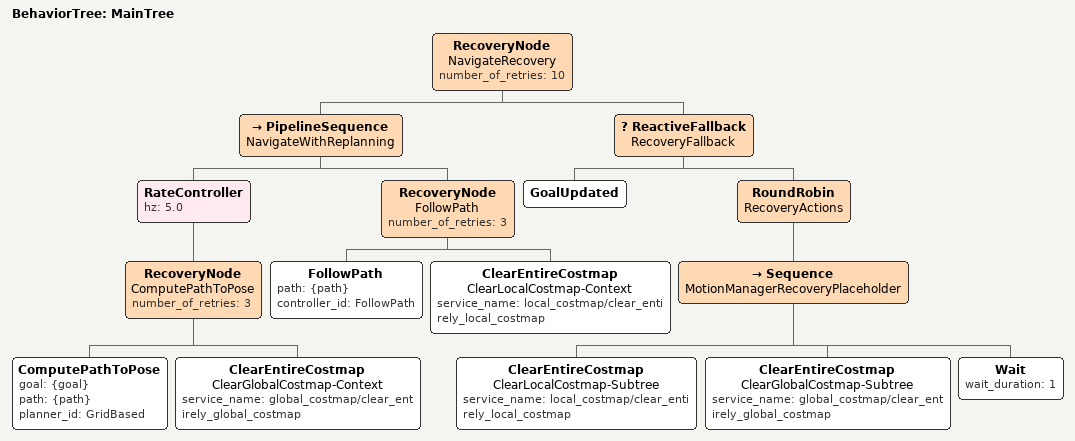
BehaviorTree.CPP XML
<?xml version="1.0" encoding="UTF-8"?>
<root BTCPP_format="3"
      main_tree_to_execute="MainTree">
  <BehaviorTree ID="MainTree">
    <RecoveryNode name="NavigateRecovery"
                  number_of_retries="10">
      <PipelineSequence name="NavigateWithReplanning">
        <RateController hz="5.0">
          <RecoveryNode name="ComputePathToPose"
                        number_of_retries="3">
            <ComputePathToPose goal="{goal}"
                               path="{path}"
                               planner_id="GridBased"/>
            <ClearEntireCostmap name="ClearGlobalCostmap-Context"
                                service_name="global_costmap/clear_entirely_global_costmap"/>
          </RecoveryNode>
        </RateController>
        <RecoveryNode name="FollowPath"
                      number_of_retries="3">
          <FollowPath path="{path}"
                      controller_id="FollowPath"/>
          <ClearEntireCostmap name="ClearLocalCostmap-Context"
                              service_name="local_costmap/clear_entirely_local_costmap"/>
        </RecoveryNode>
      </PipelineSequence>
      <ReactiveFallback name="RecoveryFallback">
        <GoalUpdated/>
        <RoundRobin name="RecoveryActions">
          <Sequence name="MotionManagerRecoveryPlaceholder">
            <!-- sentry_motion_manager owns /cmd_vel now. Keep this BT parseable
                 until a dedicated Nav2 recovery trigger adapter is available. -->
            <ClearEntireCostmap name="ClearLocalCostmap-Subtree"
                                service_name="local_costmap/clear_entirely_local_costmap"/>
            <ClearEntireCostmap name="ClearGlobalCostmap-Subtree"
                                service_name="global_costmap/clear_entirely_global_costmap"/>
            <Wait wait_duration="1"/>
          </Sequence>
        </RoundRobin>
      </ReactiveFallback>
    </RecoveryNode>
  </BehaviorTree>
</root>
